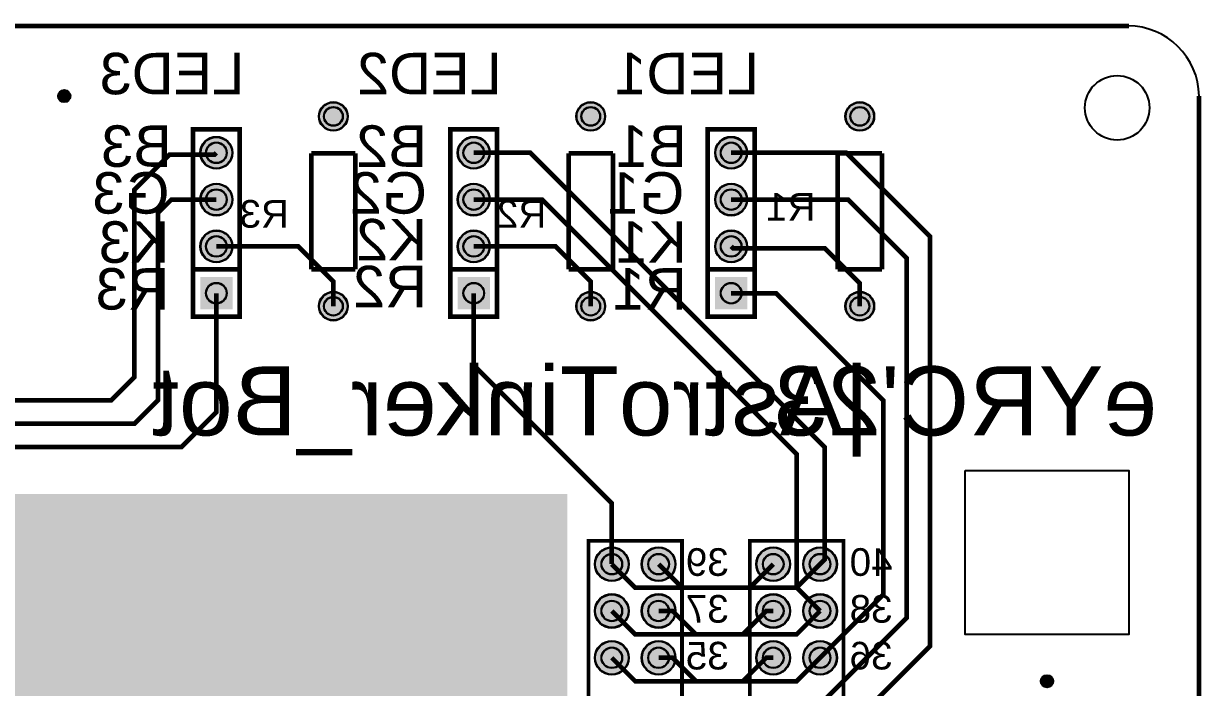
# Model space of a CAD drawing. Header units: millimetres. Extents: x -41 to 105, y 0 to 102.
# Drawn here: x 41 to 104.9, y 65.7 to 101.7 of the extents above; entities that cross this region are included whole.
import ezdxf

# ---------------------------------------------------------------- set-up
doc = ezdxf.new("R2010")
doc.units = ezdxf.units.MM
for name, color, linetype, true_color in [('BoardOutLine', 7, 'Continuous', 0xff00ff), ('BottomLayer', 7, 'Continuous', 0x0000ff), ('BottomSilkLayer', 7, 'Continuous', 0x66cc33), ('BottomSolderMaskLayer', 7, 'Continuous', 0xaa00ff), ('Multi-Layer', 7, 'Continuous', 0xc0c0c0), ('TopLayer', 7, 'Continuous', 0xff0000), ('TopSolderMaskLayer', 7, 'Continuous', 0x800080)]:
    doc.layers.add(name, color=color, linetype=linetype, true_color=true_color)
doc.styles.get("Standard").update_dxf_attribs({"font": 'arial.ttf'})

msp = doc.modelspace()

# ---------------------------------------------------------------- hatches: boundary and pattern name
at = {"layer": 'BottomSolderMaskLayer'}
for points in [[(42.845, 97.79, 1), (43.515, 97.79, 1)], [(56.998, 96.689, 1), (58.573, 96.689, 1)], [(70.968, 96.689, 1), (72.543, 96.689, 1)], [(85.573, 96.689, 1), (87.148, 96.689, 1)], [(50.56, 94.714, 1), (52.311, 94.714, 1)], [(64.53, 94.714, 1), (66.281, 94.714, 1)], [(78.5, 94.714, 1), (80.251, 94.714, 1)], [(50.56, 92.174, 1), (52.311, 92.174, 1)], [(64.53, 92.174, 1), (66.281, 92.174, 1)], [(78.5, 92.174, 1), (80.251, 92.174, 1)], [(50.56, 89.634, 1), (52.311, 89.634, 1)], [(64.53, 89.634, 1), (66.281, 89.634, 1)], [(78.5, 89.634, 1), (80.251, 89.634, 1)], [(52.311, 86.218), (52.311, 87.969), (50.56, 87.969), (50.56, 86.218)], [(66.281, 86.218), (66.281, 87.969), (64.53, 87.969), (64.53, 86.218)], [(80.251, 86.218), (80.251, 87.969), (78.5, 87.969), (78.5, 86.218)], [(56.998, 86.389, 1), (58.573, 86.389, 1)], [(70.968, 86.389, 1), (72.543, 86.389, 1)], [(85.573, 86.389, 1), (87.148, 86.389, 1)], [(71.973, 72.39, 1), (73.824, 72.39, 1)], [(74.513, 72.39, 1), (76.364, 72.39, 1)], [(80.736, 72.39, 1), (82.587, 72.39, 1)], [(83.276, 72.39, 1), (85.127, 72.39, 1)], [(71.973, 69.85, 1), (73.824, 69.85, 1)], [(74.513, 69.85, 1), (76.364, 69.85, 1)], [(80.736, 69.85, 1), (82.587, 69.85, 1)], [(83.276, 69.85, 1), (85.127, 69.85, 1)], [(71.973, 67.31, 1), (73.824, 67.31, 1)], [(74.513, 67.31, 1), (76.364, 67.31, 1)], [(80.736, 67.31, 1), (82.587, 67.31, 1)], [(83.276, 67.31, 1), (85.127, 67.31, 1)], [(96.185, 66.04, 1), (96.856, 66.04, 1)]]:
    msp.add_hatch(color=256, dxfattribs=at).paths.add_polyline_path(points)
at = {"layer": 'Multi-Layer'}
for points in [[(57.023, 96.689, 1), (58.547, 96.689, 1)], [(70.993, 96.689, 1), (72.517, 96.689, 1)], [(85.598, 96.689, 1), (87.122, 96.689, 1)], [(50.585, 94.714, 1), (52.285, 94.714, 1)], [(64.555, 94.714, 1), (66.255, 94.714, 1)], [(78.525, 94.714, 1), (80.225, 94.714, 1)], [(50.585, 92.174, 1), (52.285, 92.174, 1)], [(64.555, 92.174, 1), (66.255, 92.174, 1)], [(78.525, 92.174, 1), (80.225, 92.174, 1)], [(50.585, 89.634, 1), (52.285, 89.634, 1)], [(64.555, 89.634, 1), (66.255, 89.634, 1)], [(78.525, 89.634, 1), (80.225, 89.634, 1)], [(52.285, 86.244), (52.285, 87.944), (50.585, 87.944), (50.585, 86.244)], [(66.255, 86.244), (66.255, 87.944), (64.555, 87.944), (64.555, 86.244)], [(80.225, 86.244), (80.225, 87.944), (78.525, 87.944), (78.525, 86.244)], [(57.023, 86.389, 1), (58.547, 86.389, 1)], [(70.993, 86.389, 1), (72.517, 86.389, 1)], [(85.598, 86.389, 1), (87.122, 86.389, 1)], [(40.64, 10.16), (40.64, 3.81), (39.37, 3.81), (38.1, 3.81), (36.83, 3.81), (34.29, 3.81), (34.29, 39.37), (34.29, 76.2), (70.485, 76.2), (70.485, 3.81), (67.31, 3.81), (63.5, 3.81), (63.5, 49.53), (40.64, 49.53), (40.64, 10.16), (40.64, 10.16), (40.64, 3.81)], [(71.998, 72.39, 1), (73.798, 72.39, 1)], [(74.538, 72.39, 1), (76.338, 72.39, 1)], [(80.761, 72.39, 1), (82.561, 72.39, 1)], [(83.301, 72.39, 1), (85.101, 72.39, 1)], [(71.998, 69.85, 1), (73.798, 69.85, 1)], [(74.538, 69.85, 1), (76.338, 69.85, 1)], [(80.761, 69.85, 1), (82.561, 69.85, 1)], [(83.301, 69.85, 1), (85.101, 69.85, 1)], [(71.998, 67.31, 1), (73.798, 67.31, 1)], [(74.538, 67.31, 1), (76.338, 67.31, 1)], [(80.761, 67.31, 1), (82.561, 67.31, 1)], [(83.301, 67.31, 1), (85.101, 67.31, 1)]]:
    msp.add_hatch(color=256, dxfattribs=at).paths.add_polyline_path(points)
at = {"layer": 'TopSolderMaskLayer'}
for points in [[(42.845, 97.79, 1), (43.515, 97.79, 1)], [(56.998, 96.689, 1), (58.573, 96.689, 1)], [(70.968, 96.689, 1), (72.543, 96.689, 1)], [(85.573, 96.689, 1), (87.148, 96.689, 1)], [(50.56, 94.714, 1), (52.311, 94.714, 1)], [(64.53, 94.714, 1), (66.281, 94.714, 1)], [(78.5, 94.714, 1), (80.251, 94.714, 1)], [(50.56, 92.174, 1), (52.311, 92.174, 1)], [(64.53, 92.174, 1), (66.281, 92.174, 1)], [(78.5, 92.174, 1), (80.251, 92.174, 1)], [(50.56, 89.634, 1), (52.311, 89.634, 1)], [(64.53, 89.634, 1), (66.281, 89.634, 1)], [(78.5, 89.634, 1), (80.251, 89.634, 1)], [(52.311, 86.218), (52.311, 87.969), (50.56, 87.969), (50.56, 86.218)], [(66.281, 86.218), (66.281, 87.969), (64.53, 87.969), (64.53, 86.218)], [(80.251, 86.218), (80.251, 87.969), (78.5, 87.969), (78.5, 86.218)], [(56.998, 86.389, 1), (58.573, 86.389, 1)], [(70.968, 86.389, 1), (72.543, 86.389, 1)], [(85.573, 86.389, 1), (87.148, 86.389, 1)], [(71.973, 72.39, 1), (73.824, 72.39, 1)], [(74.513, 72.39, 1), (76.364, 72.39, 1)], [(80.736, 72.39, 1), (82.587, 72.39, 1)], [(83.276, 72.39, 1), (85.127, 72.39, 1)], [(71.973, 69.85, 1), (73.824, 69.85, 1)], [(74.513, 69.85, 1), (76.364, 69.85, 1)], [(80.736, 69.85, 1), (82.587, 69.85, 1)], [(83.276, 69.85, 1), (85.127, 69.85, 1)], [(71.973, 67.31, 1), (73.824, 67.31, 1)], [(74.513, 67.31, 1), (76.364, 67.31, 1)], [(80.736, 67.31, 1), (82.587, 67.31, 1)], [(83.276, 67.31, 1), (85.127, 67.31, 1)], [(96.185, 66.04, 1), (96.856, 66.04, 1)]]:
    msp.add_hatch(color=256, dxfattribs=at).paths.add_polyline_path(points)

# ---------------------------------------------------------------- linework, layer by layer
at = {"layer": 'BoardOutLine', "const_width": 0.254}
for points in [[(3.81, 101.6), (3.81, 101.6), (100.965, 101.6)], [(104.775, 97.79), (104.775, 3.81)]]:
    msp.add_lwpolyline(points, dxfattribs=at)
at = {"layer": 'BoardOutLine'}
msp.add_arc((100.913, 97.738), 3.863, 0.77919, 90, dxfattribs=at)
at = {"layer": 'BottomLayer', "const_width": 0.254}
for points in [[(20.066, 67.31), (19.05, 67.31), (16.51, 69.85), (16.51, 74.93), (22.86, 81.28), (45.72, 81.28), (46.99, 82.55), (46.99, 92.71), (48.895, 94.615), (51.337, 94.615), (51.435, 94.714)], [(84.201, 72.39), (84.455, 72.644), (84.455, 78.74), (68.482, 94.714), (65.405, 94.714)], [(84.201, 62.23), (84.455, 62.23), (90.17, 67.945), (90.17, 90.17), (85.626, 94.714), (79.375, 94.714)], [(51.435, 92.174), (48.994, 92.174), (48.26, 91.44), (48.26, 81.28), (46.99, 80.01), (24.13, 80.01), (17.78, 73.66), (17.78, 71.12), (19.05, 69.85), (20.066, 69.85)], [(84.201, 69.85), (82.931, 71.12), (82.931, 78.359), (69.117, 92.174), (65.405, 92.174)], [(86.36, 91.539), (85.725, 92.174), (79.375, 92.174)], [(84.201, 64.77), (88.9, 69.469), (88.9, 88.999), (86.36, 91.539)], [(20.066, 72.39), (20.066, 73.406), (25.4, 78.74), (49.53, 78.74), (51.435, 80.645), (51.435, 87.094)], [(72.898, 72.39), (72.898, 75.692), (65.405, 83.185), (65.405, 87.094)], [(84.201, 67.31), (87.63, 70.739), (87.63, 81.28), (81.817, 87.094), (79.375, 87.094)], [(81.661, 72.39), (80.391, 71.12), (74.168, 71.12), (72.898, 72.39)], [(81.661, 69.85), (81.28, 69.85), (80.01, 68.58), (74.168, 68.58), (72.898, 69.85)], [(81.661, 67.31), (81.28, 67.31), (80.01, 66.04), (74.168, 66.04), (72.898, 67.31)]]:
    msp.add_lwpolyline(points, dxfattribs=at)
at = {"layer": 'BottomSilkLayer'}
for points, const_width in [([(52.705, 88.387), (52.705, 95.984), (50.165, 95.984), (50.165, 85.824), (52.705, 85.824), (52.705, 88.387)], 0.254), ([(66.675, 88.387), (66.675, 95.984), (64.135, 95.984), (64.135, 85.824), (66.675, 85.824), (66.675, 88.387)], 0.254), ([(80.645, 88.387), (80.645, 95.984), (78.105, 95.984), (78.105, 85.824), (80.645, 85.824), (80.645, 88.387)], 0.254), ([(76.708, 22.86), (71.628, 22.86), (71.628, 73.66), (76.708, 73.66), (76.708, 22.86)], 0.203), ([(85.471, 22.86), (80.391, 22.86), (80.391, 73.66), (85.471, 73.66), (85.471, 22.86)], 0.203)]:
    msp.add_lwpolyline(points, close=True, dxfattribs=dict(at, const_width=const_width))
at = {"layer": 'BottomSilkLayer', "const_width": 0.254}
for points in [[(58.985, 94.689), (56.585, 94.689)], [(56.585, 94.689), (56.585, 88.389)], [(58.985, 88.389), (58.985, 94.689)], [(72.955, 94.689), (70.555, 94.689)], [(70.555, 94.689), (70.555, 88.389)], [(72.955, 88.389), (72.955, 94.689)], [(87.56, 94.689), (85.16, 94.689)], [(85.16, 94.689), (85.16, 88.389)], [(87.56, 88.389), (87.56, 94.689)], [(52.705, 88.387), (50.165, 88.387)], [(56.585, 88.389), (58.985, 88.389)], [(66.675, 88.387), (64.135, 88.387)], [(70.555, 88.389), (72.955, 88.389)], [(80.645, 88.387), (78.105, 88.387)], [(85.16, 88.389), (87.56, 88.389)]]:
    msp.add_lwpolyline(points, dxfattribs=at)
at = {"layer": 'BottomSolderMaskLayer'}
for centre, radius in [((43.18, 97.79), 0.335), ((43.18, 97.79), 0.168), ((57.785, 96.689), 0.787), ((57.785, 96.689), 0.517), ((71.755, 96.689), 0.787), ((71.755, 96.689), 0.517), ((86.36, 96.689), 0.787), ((86.36, 96.689), 0.517), ((51.435, 94.714), 0.875), ((51.435, 94.714), 0.566), ((65.405, 94.714), 0.875), ((65.405, 94.714), 0.566), ((79.375, 94.714), 0.875), ((79.375, 94.714), 0.566), ((51.435, 92.174), 0.875), ((51.435, 92.174), 0.566), ((65.405, 92.174), 0.875), ((65.405, 92.174), 0.566), ((79.375, 92.174), 0.875), ((79.375, 92.174), 0.566), ((51.435, 89.634), 0.875), ((51.435, 89.634), 0.566), ((65.405, 89.634), 0.875), ((65.405, 89.634), 0.566), ((79.375, 89.634), 0.875), ((79.375, 89.634), 0.566), ((51.435, 87.094), 0.566), ((65.405, 87.094), 0.566), ((79.375, 87.094), 0.566), ((57.785, 86.389), 0.787), ((71.755, 86.389), 0.787), ((86.36, 86.389), 0.787), ((57.785, 86.389), 0.517), ((71.755, 86.389), 0.517), ((86.36, 86.389), 0.517), ((72.898, 72.39), 0.925), ((72.898, 72.39), 0.566), ((75.438, 72.39), 0.925), ((75.438, 72.39), 0.566), ((81.661, 72.39), 0.925), ((81.661, 72.39), 0.566), ((84.201, 72.39), 0.925), ((84.201, 72.39), 0.566), ((72.898, 69.85), 0.925), ((72.898, 69.85), 0.566), ((75.438, 69.85), 0.925), ((75.438, 69.85), 0.566), ((81.661, 69.85), 0.925), ((81.661, 69.85), 0.566), ((84.201, 69.85), 0.925), ((84.201, 69.85), 0.566), ((72.898, 67.31), 0.925), ((72.898, 67.31), 0.566), ((75.438, 67.31), 0.925), ((75.438, 67.31), 0.566), ((81.661, 67.31), 0.925), ((81.661, 67.31), 0.566), ((84.201, 67.31), 0.925), ((84.201, 67.31), 0.566), ((96.52, 66.04), 0.335), ((96.52, 66.04), 0.168)]:
    msp.add_circle(centre, radius, dxfattribs=at)
at = {"layer": 'Multi-Layer'}
msp.add_lwpolyline([(92.075, 77.47), (93.345, 77.47), (94.615, 77.47), (95.885, 77.47), (100.965, 77.47), (100.965, 68.58), (92.075, 68.58), (92.075, 77.47), (92.075, 77.47)], close=True, dxfattribs=at)
for centre, radius in [((100.33, 97.155), 1.75), ((43.18, 97.79), 0.31), ((43.18, 97.79), 0.155), ((57.785, 96.689), 0.762), ((57.785, 96.689), 0.5), ((71.755, 96.689), 0.762), ((71.755, 96.689), 0.5), ((86.36, 96.689), 0.762), ((86.36, 96.689), 0.5), ((51.435, 94.714), 0.85), ((51.435, 94.714), 0.55), ((65.405, 94.714), 0.85), ((65.405, 94.714), 0.55), ((79.375, 94.714), 0.85), ((79.375, 94.714), 0.55), ((51.435, 92.174), 0.85), ((51.435, 92.174), 0.55), ((65.405, 92.174), 0.85), ((65.405, 92.174), 0.55), ((79.375, 92.174), 0.85), ((79.375, 92.174), 0.55), ((51.435, 89.634), 0.85), ((51.435, 89.634), 0.55), ((65.405, 89.634), 0.85), ((65.405, 89.634), 0.55), ((79.375, 89.634), 0.85), ((79.375, 89.634), 0.55), ((51.435, 87.094), 0.55), ((65.405, 87.094), 0.55), ((79.375, 87.094), 0.55), ((57.785, 86.389), 0.762), ((71.755, 86.389), 0.762), ((86.36, 86.389), 0.762), ((57.785, 86.389), 0.5), ((71.755, 86.389), 0.5), ((86.36, 86.389), 0.5), ((72.898, 72.39), 0.9), ((72.898, 72.39), 0.55), ((75.438, 72.39), 0.9), ((75.438, 72.39), 0.55), ((81.661, 72.39), 0.9), ((81.661, 72.39), 0.55), ((84.201, 72.39), 0.9), ((84.201, 72.39), 0.55), ((72.898, 69.85), 0.9), ((72.898, 69.85), 0.55), ((75.438, 69.85), 0.9), ((75.438, 69.85), 0.55), ((81.661, 69.85), 0.9), ((81.661, 69.85), 0.55), ((84.201, 69.85), 0.9), ((84.201, 69.85), 0.55), ((72.898, 67.31), 0.9), ((72.898, 67.31), 0.55), ((75.438, 67.31), 0.9), ((75.438, 67.31), 0.55), ((81.661, 67.31), 0.9), ((81.661, 67.31), 0.55), ((84.201, 67.31), 0.9), ((84.201, 67.31), 0.55), ((96.52, 66.04), 0.31), ((96.52, 66.04), 0.155)]:
    msp.add_circle(centre, radius, dxfattribs=at)
at = {"layer": 'TopLayer', "const_width": 0.254}
for points in [[(57.785, 86.389), (57.785, 87.729), (55.88, 89.634), (51.435, 89.634)], [(71.755, 86.389), (71.755, 87.729), (69.85, 89.634), (65.405, 89.634)], [(86.36, 86.389), (86.36, 87.63), (84.455, 89.535), (79.474, 89.535), (79.375, 89.634)], [(84.201, 72.39), (82.931, 71.12), (76.708, 71.12), (75.438, 72.39)], [(84.201, 69.85), (82.931, 68.58), (77.47, 68.58), (76.2, 69.85), (75.438, 69.85)], [(84.201, 67.31), (82.931, 66.04), (77.47, 66.04), (76.2, 67.31), (75.438, 67.31)]]:
    msp.add_lwpolyline(points, dxfattribs=at)
at = {"layer": 'TopSolderMaskLayer'}
for centre, radius in [((43.18, 97.79), 0.335), ((43.18, 97.79), 0.168), ((57.785, 96.689), 0.787), ((57.785, 96.689), 0.517), ((71.755, 96.689), 0.787), ((71.755, 96.689), 0.517), ((86.36, 96.689), 0.787), ((86.36, 96.689), 0.517), ((51.435, 94.714), 0.875), ((51.435, 94.714), 0.566), ((65.405, 94.714), 0.875), ((65.405, 94.714), 0.566), ((79.375, 94.714), 0.875), ((79.375, 94.714), 0.566), ((51.435, 92.174), 0.875), ((51.435, 92.174), 0.566), ((65.405, 92.174), 0.875), ((65.405, 92.174), 0.566), ((79.375, 92.174), 0.875), ((79.375, 92.174), 0.566), ((51.435, 89.634), 0.875), ((51.435, 89.634), 0.566), ((65.405, 89.634), 0.875), ((65.405, 89.634), 0.566), ((79.375, 89.634), 0.875), ((79.375, 89.634), 0.566), ((51.435, 87.094), 0.566), ((65.405, 87.094), 0.566), ((79.375, 87.094), 0.566), ((57.785, 86.389), 0.787), ((71.755, 86.389), 0.787), ((86.36, 86.389), 0.787), ((57.785, 86.389), 0.517), ((71.755, 86.389), 0.517), ((86.36, 86.389), 0.517), ((72.898, 72.39), 0.925), ((72.898, 72.39), 0.566), ((75.438, 72.39), 0.925), ((75.438, 72.39), 0.566), ((81.661, 72.39), 0.925), ((81.661, 72.39), 0.566), ((84.201, 72.39), 0.925), ((84.201, 72.39), 0.566), ((72.898, 69.85), 0.925), ((72.898, 69.85), 0.566), ((75.438, 69.85), 0.925), ((75.438, 69.85), 0.566), ((81.661, 69.85), 0.925), ((81.661, 69.85), 0.566), ((84.201, 69.85), 0.925), ((84.201, 69.85), 0.566), ((72.898, 67.31), 0.925), ((72.898, 67.31), 0.566), ((75.438, 67.31), 0.925), ((75.438, 67.31), 0.566), ((81.661, 67.31), 0.925), ((81.661, 67.31), 0.566), ((84.201, 67.31), 0.925), ((84.201, 67.31), 0.566), ((96.52, 66.04), 0.335), ((96.52, 66.04), 0.168)]:
    msp.add_circle(centre, radius, dxfattribs=at)

# ---------------------------------------------------------------- texts
at = {"layer": 'BottomSilkLayer', "text_generation_flag": 2}
for s, height, p in [('LED3', 2.25, (52.959, 97.889)), ('LED2', 2.25, (66.929, 97.889)), ('LED1', 2.25, (80.899, 97.889)), ('B3', 2.25, (49.022, 93.952)), ('B2', 2.25, (62.865, 93.952)), ('B1', 2.25, (76.962, 93.952)), ('G3', 2.25, (48.895, 91.412)), ('G2', 2.25, (62.865, 91.412)), ('G1', 2.25, (76.835, 91.412)), ('R3', 1.5, (55.372, 90.65)), ('R2', 1.5, (69.342, 90.65)), ('R1', 1.5, (83.947, 91.031)), ('K3', 2.25, (48.895, 88.745)), ('K2', 2.25, (62.865, 88.872)), ('K1', 2.25, (76.962, 88.745)), ('R3', 2.25, (48.895, 86.205)), ('R2', 2.25, (62.865, 86.332)), ('R1', 2.25, (76.962, 86.205)), ('|AstroTinker_Bot', 3.75001, (86.868, 79.375)), ("eYRC'23", 3.75, (102.489, 79.375)), ('39', 1.5, (79.248, 71.755)), ('40', 1.5, (88.138, 71.755)), ('37', 1.5, (79.248, 69.215)), ('38', 1.5, (88.138, 69.215)), ('35', 1.5, (79.248, 66.675)), ('36', 1.5, (88.138, 66.675))]:
    msp.add_text(s, height=height, dxfattribs=at).set_placement(p)

doc.saveas('drawing.dxf')
